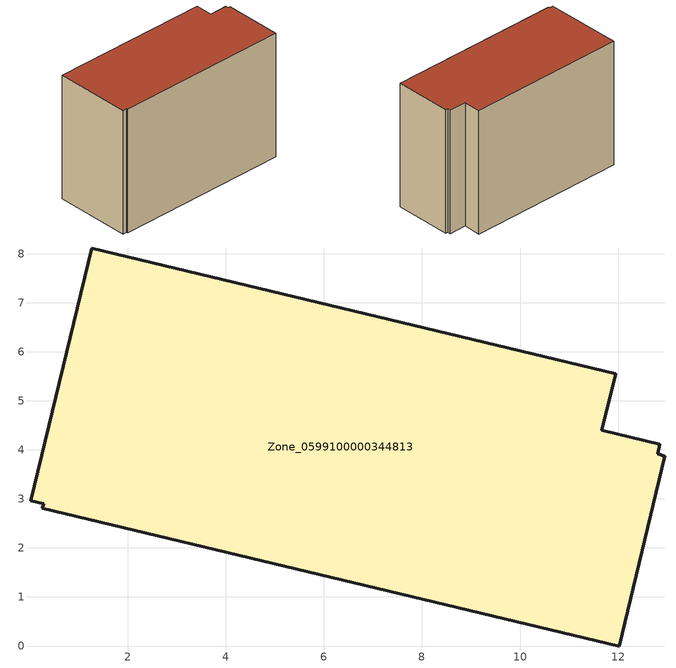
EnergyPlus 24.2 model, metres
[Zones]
Zone_0599100000344813
 floor ground (C_G): 12.95,3.87 12.02,0 0.26,2.81 0.28,2.91 0.02,2.96 1.26,8.12 11.95,5.56 11.67,4.4 12.86,4.11 12.81,3.92 z0
 wall outside (C_F): 11.95,5.56 1.26,8.12 0.02,2.96 0.28,2.91 0.26,2.81 12.02,0 12.95,3.87 12.81,3.92 12.86,4.11 11.67,4.4 11.95,5.56 z0:8.74
 roof outside (C_R): 12.02,0 12.95,3.87 12.81,3.92 12.86,4.11 11.67,4.4 11.95,5.56 1.26,8.12 0.02,2.96 0.28,2.91 0.26,2.81 z8.74
[BUILDING]
Pand.0599100000344813: North Axis=0; Terrain=City; Loads Convergence Tolerance Value=0.04; Temperature Convergence Tolerance Value=0.4; Solar Distribution=FullExterior; Maximum Number of Warmup Days=25; Minimum Number of Warmup Days=1
[Site:Location]
Rotterdam.The.Hague.AP_ZH_NLD Design_Conditions: Latitude=51.96; Longitude=4.45; Time Zone=1; Elevation=-4.5
[SITE:GROUNDTEMPERATURE:BUILDINGSURFACE]
18, 18, 18, 18, 18, 18, 18, 18, 18, 18, 18, 18
[MATERIAL] Thermal Absorptance=0.9; Solar Absorptance=0.7; Visible Absorptance=0.7
Name | Roughness | Thickness | Conductivity | Density | Specific Heat
G.TI.1992-2005 | MediumSmooth | 0.15 | 0.06 | 540 | 1210
F.TI.1992-2005 | Rough | 0.3 | 0.12 | 1920 | 840
R.TI.1992-2005 | MediumRough | 0.2 | 0.08 | 1500 | 1000
[CONSTRUCTION]
C_G: G.TI.1992-2005
C_F: F.TI.1992-2005
C_R: R.TI.1992-2005
[ZONE]
Zone_0599100000344813: Type=1; Multiplier=1; Ceiling Height=Autocalculate; Volume=Autocalculate; Floor Area=autocalculate; Part of Total Floor Area=Yes
[ZONEINFILTRATION:DESIGNFLOWRATE]
Infil_Zone_0599100000344813: Zone or ZoneList or Space or SpaceList=Zone_0599100000344813; Schedule=AlwaysOn; Design Flow Rate Calculation Method=Flow/Area; Flow Rate per Floor Area=0.0015; Constant Term Coefficient=1; Temperature Term Coefficient=0; Velocity Term Coefficient=0; Velocity Squared Term Coefficient=0
[HVACTEMPLATE:ZONE:IDEALLOADSAIRSYSTEM]
Zone_0599100000344813: Maximum Heating Supply Air Temperature=50; Minimum Cooling Supply Air Temperature=13; Maximum Heating Supply Air Humidity Ratio=0.0156; Minimum Cooling Supply Air Humidity Ratio=0.0077; Heating Limit=NoLimit; Cooling Limit=NoLimit; Dehumidification Control Type=ConstantSensibleHeatRatio; Cooling Sensible Heat Ratio=0.7; Dehumidification Setpoint=60; Humidification Control Type=None; Humidification Setpoint=30; Outdoor Air Method=None; Outdoor Air Flow Rate per Person=0.00944; Outdoor Air Flow Rate per Zone Floor Area=0; Outdoor Air Flow Rate per Zone=0; Demand Controlled Ventilation Type=None; Outdoor Air Economizer Type=NoEconomizer; Heat Recovery Type=None; Sensible Heat Recovery Effectiveness=0.7; Latent Heat Recovery Effectiveness=0.65
[ZONECONTROL:THERMOSTAT]
ThermostatControl_Zone_0599100000344813: Zone or ZoneList=Zone_0599100000344813; Control Type Schedule=DualSetpointControlType; Control 1=Thermostat_Zone_0599100000344813; Temperature Difference Between Cutout And Setpoint=0
[THERMOSTATSETPOINT:DUALSETPOINT]
Thermostat_Zone_0599100000344813: Heating Setpoint Temperature Schedule=HeatingSetpoint_Zone_0599100000344813; Cooling Setpoint Temperature Schedule=CoolingSetpoint_Zone_0599100000344813
[SCHEDULE:COMPACT]
HeatingSetpoint_Zone_0599100000344813: Through: 12/31, For: AllDays, Until: 24:00, 21
CoolingSetpoint_Zone_0599100000344813: Through: 12/31, For: AllDays, Until: 24:00, 24
DualSetpointControlType: Through: 12/31, For: AllDays, Until: 24:00, 4
AlwaysOn: Through: 12/31, For: AllDays, Until: 24:00, 1
